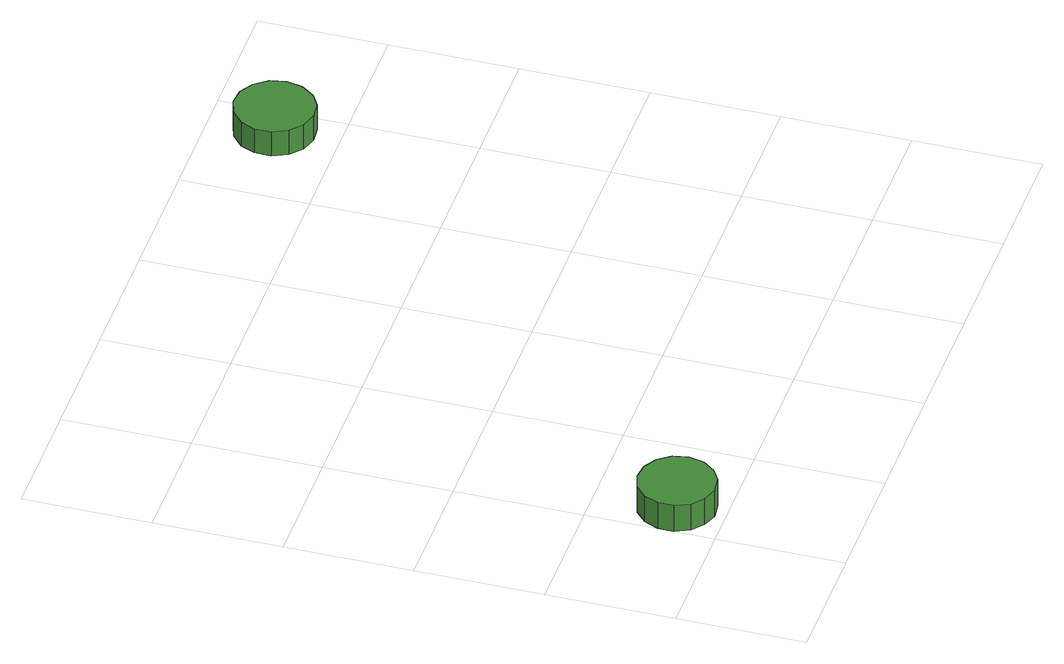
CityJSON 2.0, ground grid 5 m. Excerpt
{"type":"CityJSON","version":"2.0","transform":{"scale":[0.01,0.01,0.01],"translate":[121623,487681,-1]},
"CityObjects":{
"tree1":{"type":"SolitaryVegetationObject","attributes":{"function":"something"},"geometry":[{"type":"MultiSurface","lod":"1","boundaries":[[[0,1,2,3,4,5,6,7,8,9,10,11,12,13,14]],[[15,16,17,18,19,20,21,22,23,24,25,26,27,28,29]],[[0,29,28,1]],[[1,28,27,2]],[[2,27,26,3]],[[3,26,25,4]],[[4,25,24,5]],[[5,24,23,6]],[[6,23,22,7]],[[7,22,21,8]],[[8,21,20,9]],[[9,20,19,10]],[[10,19,18,11]],[[11,18,17,12]],[[12,17,16,13]],[[13,16,15,14]],[[14,15,29,0]]]}]},
"tree2":{"type":"SolitaryVegetationObject","attributes":{"function":"something"},"geometry":[{"type":"MultiSurface","lod":"1","boundaries":[[[30,31,32,33,34,35,36,37,38,39,40,41,42,43,44]],[[45,46,47,48,49,50,51,52,53,54,55,56,57,58,59]],[[30,59,58,31]],[[31,58,57,32]],[[32,57,56,33]],[[33,56,55,34]],[[34,55,54,35]],[[35,54,53,36]],[[36,53,52,37]],[[37,52,51,38]],[[38,51,50,39]],[[39,50,49,40]],[[40,49,48,41]],[[41,48,47,42]],[[42,47,46,43]],[[43,46,45,44]],[[44,45,59,30]]]}]}
},
"vertices":[
[299,190,196],[286,250,196],[249,300,196],[196,331,196],[134,338,196],[75,319,196],[29,277,196],[4,221,196],[4,159,196],[29,102,196],[75,61,196],[134,41,196],[196,48,196],[249,79,196],[286,129,196],[286,129,77],[249,79,77],[196,48,77],[134,41,77],[75,61,77],[29,102,77],[4,159,77],[4,221,77],[29,277,77],[75,319,77],[134,338,77],[196,331,77],[249,300,77],[286,250,77],[299,190,77],
[2034,2247,197],[2021,2310,197],[1983,2362,197],[1927,2395,197],[1863,2401,197],[1802,2381,197],[1754,2338,197],[1728,2280,197],[1728,2215,197],[1754,2156,197],[1802,2113,197],[1863,2094,197],[1927,2100,197],[1983,2132,197],[2021,2185,197],[2021,2185,87],[1983,2132,87],[1927,2100,87],[1863,2094,87],[1802,2113,87],[1754,2156,87],[1728,2215,87],[1728,2280,87],[1754,2338,87],[1802,2381,87],[1863,2401,87],[1927,2395,87],[1983,2362,87],[2021,2310,87],[2034,2247,87]
]}
